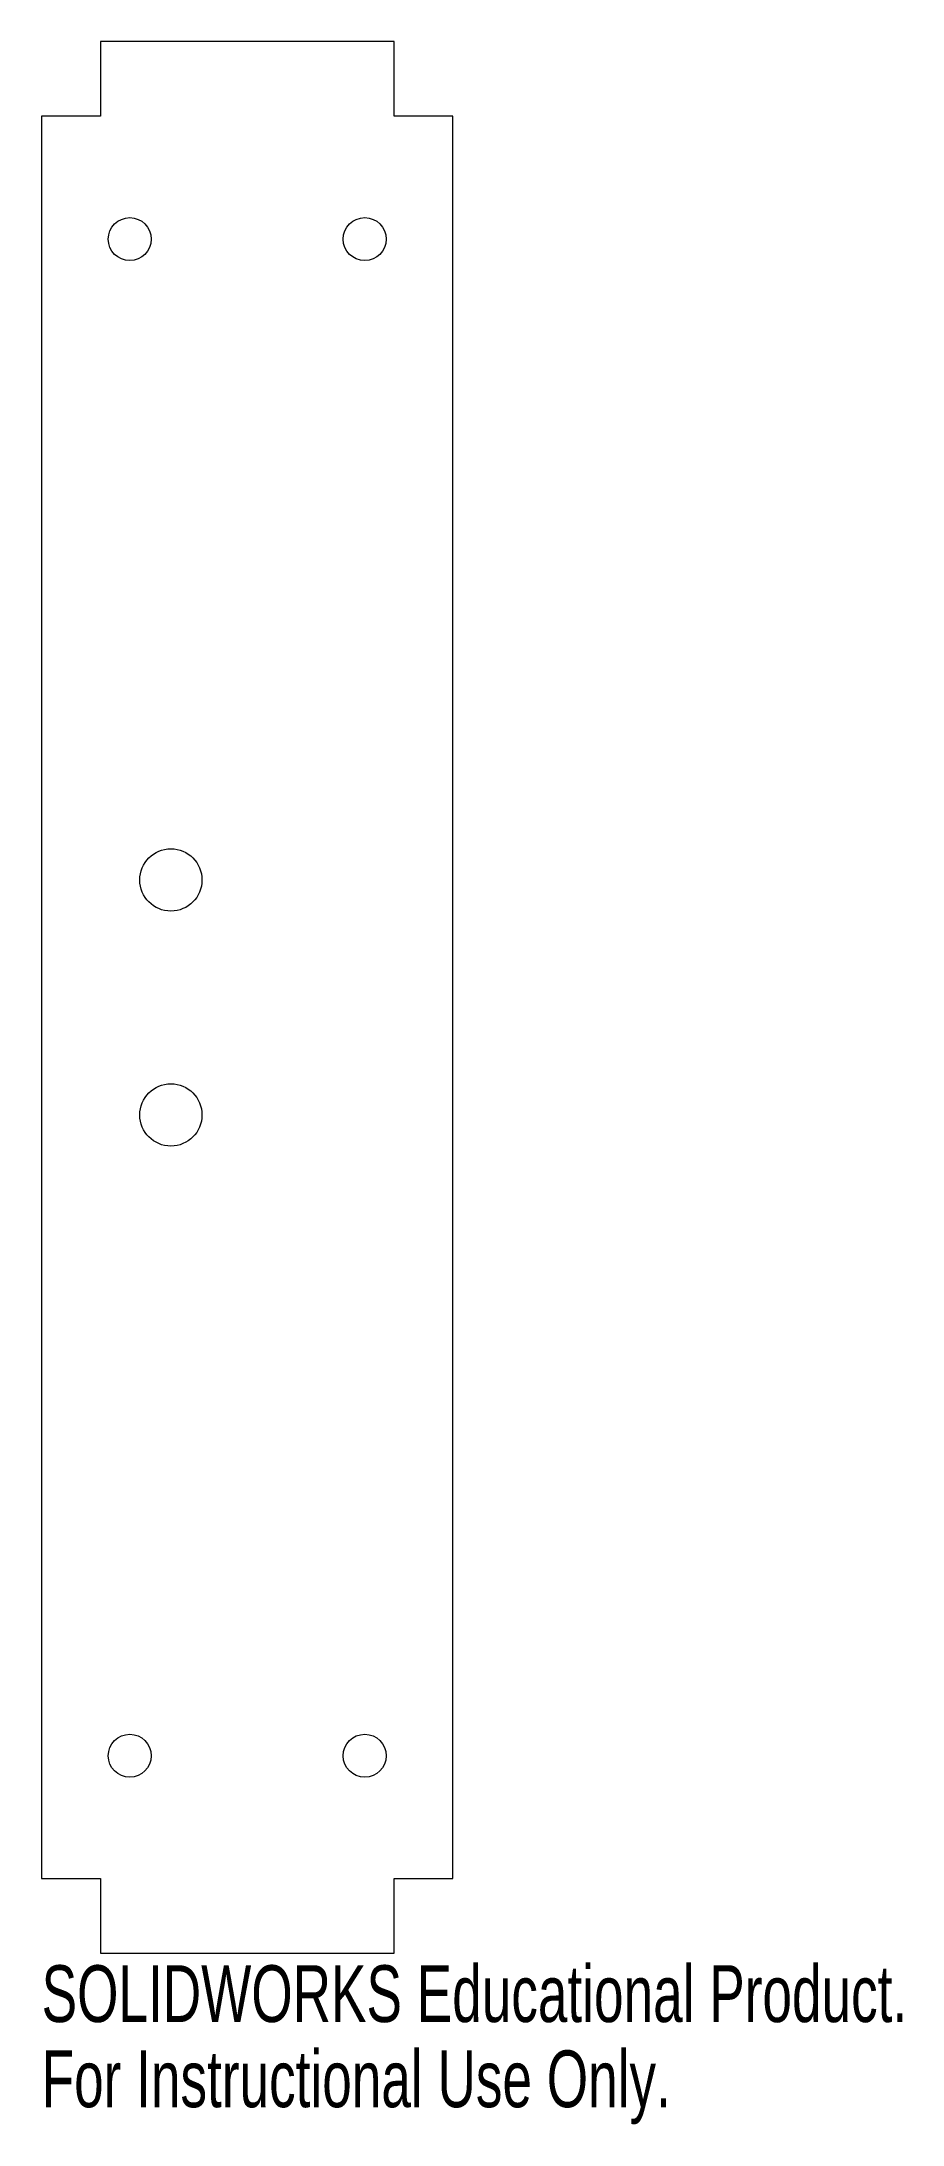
# Model space of a CAD drawing. Header units: millimetres. Extents: x -18 to 56, y -96 to 81.
import ezdxf

# ---------------------------------------------------------------- set-up
doc = ezdxf.new("R2010")
doc.units = ezdxf.units.MM
doc.styles.add('SLDTEXTSTYLE0', font='TXT', dxfattribs={"width": 0.7})

msp = doc.modelspace()

# ---------------------------------------------------------------- linework, layer by layer
at = {"color": 7, "linetype": 'Continuous', "lineweight": 15}
for p, q in [((12.5, 81.35), (-12.5, 81.35)), ((-12.5, 81.35), (-12.5, 75)), ((12.5, 75), (12.5, 81.35)), ((-17.5, 75), (-17.5, -75)), ((-12.5, 75), (-17.5, 75)), ((17.5, 75), (12.5, 75)), ((17.5, -75), (17.5, 75)), ((-17.5, -75), (-12.5, -75)), ((-12.5, -75), (-12.5, -81.35)), ((12.5, -81.35), (12.5, -75)), ((12.5, -75), (17.5, -75)), ((-12.5, -81.35), (12.5, -81.35))]:
    msp.add_line(p, q, dxfattribs=at)
for centre, radius in [((-10, 64.54), 1.83), ((10, 64.54), 1.83), ((-6.5, 10), 2.65), ((-6.5, -10), 2.65), ((-10, -64.54), 1.83), ((10, -64.54), 1.83)]:
    msp.add_circle(centre, radius, dxfattribs=at)

# ---------------------------------------------------------------- texts
at = {"color": 7, "linetype": 'Continuous', "char_height": 4.8336, "attachment_point": 1, "style": 'SLDTEXTSTYLE0'}
for s, insert in [('SOLIDWORKS Educational Product.', (-17.5, -82.37)), ('For Instructional Use Only.', (-17.5, -89.62))]:
    msp.add_mtext(s, dxfattribs=dict(at, insert=insert))

doc.saveas('drawing.dxf')
